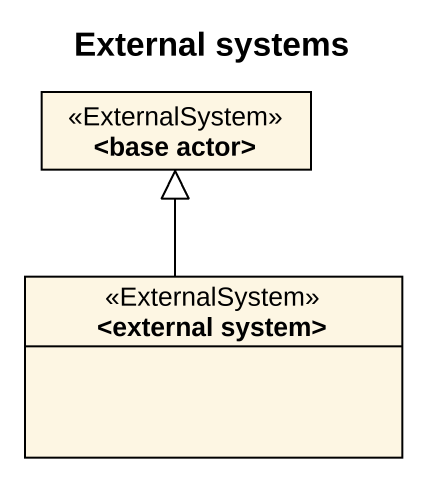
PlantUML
@startuml
title External systems
hide circle
hide empty members
class "<base actor>" as base_actor <<ExternalSystem>>
class "<external system>" as external_system <<ExternalSystem>>
external_system -up-|> base_actor
@enduml
